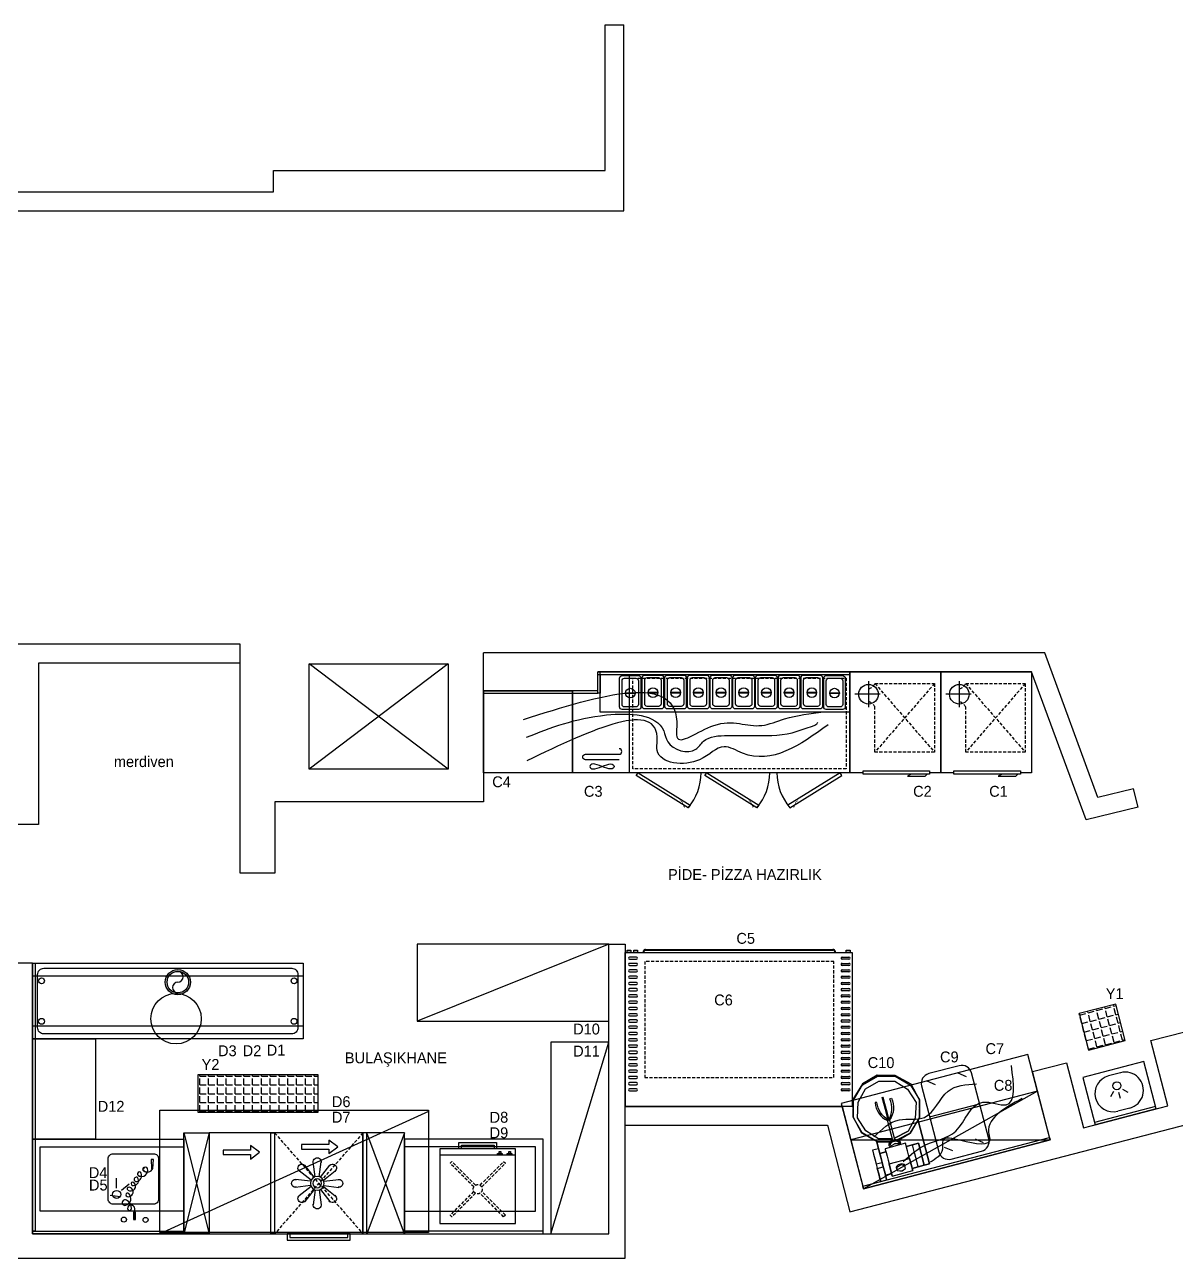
# Model space of a CAD drawing. Header units: millimetres. Extents: x 63882 to 85892, y -58394 to -53173.
# Drawn here: x 65629 to 66542, y -55389 to -54411 of the extents above; entities that cross this region are included whole.
import ezdxf
from ezdxf.enums import TextEntityAlignment as Align

# ---------------------------------------------------------------- set-up
doc = ezdxf.new("R2010")
doc.units = ezdxf.units.MM
doc.header["$LTSCALE"] = 5
doc.linetypes.add('DASHED', pattern=[0.75, 0.5, -0.25])
doc.linetypes.add('HIDDENX2', pattern=[19.05, 12.7, -6.35])
for name, color, linetype in [('002 Çizgi', 7, 'Continuous'), ('CIHAZ', 2, 'Continuous'), ('S2000-002 Çizgi', 7, 'Continuous')]:
    doc.layers.add(name, color=color, linetype=linetype)
doc.styles.add('TAKSİM', font='GOTHIC.TTF', dxfattribs={"height": 20})

# ---------------------------------------------------------------- blocks, each defined once
blk = doc.blocks.new('A$C65ED232B')
at = {"layer": 'S2000-002 Çizgi', "linetype": 'ByBlock', "flags": 128}
for points in [[(77.3, 42.7), (72.9, 57.8), (58.7, 73), (39.1, 77.4), (19.6, 73), (5.3, 57.8), (0, 38.2), (5.3, 19.6), (19.6, 4.4), (39.1, 0), (20.5, 5.3), (6.2, 19.6), (0.9, 38.2), (6.2, 57.8), (20.5, 72), (39.1, 77.4), (58.7, 72), (72.9, 57.8), (76.4, 41.8)], [(7.1, 38.2), (11.5, 56), (24, 67.6), (40.9, 73), (57.8, 67.6), (70.2, 56)], [(86.3, 57.8), (86.3, 56.9)], [(112, 56.9), (104, 56.9), (94.2, 56.9), (86.3, 56.9)], [(112, 56.9), (104, 56.9), (94.2, 56.9), (86.3, 56.9)], [(112, 57.8), (112, 56.9)], [(76.4, 38.2), (77.3, 40.9), (78.2, 43.6), (80.9, 44.5), (79.1, 44.5), (77.3, 43.6), (76.4, 40.9), (75.5, 38.2)], [(77.3, 38.2), (77.3, 40), (79.1, 42.7), (80.9, 42.7)], [(82.7, 31.1), (80.9, 33.8), (80, 38.2), (80.9, 41.8), (82.7, 44.5)], [(81.8, 43.6), (80.9, 44.5)], [(82.7, 25.8), (83.5, 25.8), (87.1, 25.8), (91.6, 25.8), (96, 25.8), (100.5, 25.8), (100.5, 49.8), (114.7, 49.8), (100.5, 49.8), (96, 49.8), (91.6, 49.8), (87.1, 49.8), (83.5, 49.8), (82.7, 49.8)], [(100.5, 49.8), (96, 49.8), (91.6, 49.8), (87.1, 49.8), (83.5, 49.8), (82.7, 49.8), (82.7, 25.8), (83.5, 25.8), (87.1, 25.8), (91.6, 25.8), (96, 25.8), (100.5, 25.8)], [(108.5, 32.9), (110.2, 32.9), (111.1, 35.6), (112, 38.2), (111.1, 40), (110.2, 42.7), (108.5, 42.7), (106.7, 42.7), (105.8, 42.7), (104, 40), (104, 38.2), (104, 35.6), (105.8, 32.9), (106.7, 32.9)], [(108.5, 42.7), (106.7, 42.7), (105.8, 40), (104.9, 38.2)], [(114.7, 25.8), (114.7, 49.8)], [(70.2, 21.4), (57.8, 9.8), (40.9, 4.4), (24, 9.8), (11.5, 21.4), (7.1, 38.2), (7.1, 39.1)], [(25.8, 37.4), (32.9, 37.4), (42.7, 37.4), (52.5, 37.4), (42.7, 37.4), (32.9, 37.4), (25.8, 37.4), (25.8, 38.2)], [(76.4, 33.8), (72.9, 19.6), (58.7, 5.3), (39.1, 0), (58.7, 4.4), (72.9, 19.6), (76.4, 32.9)], [(75.5, 39.1), (53.3, 39.1), (52.5, 39.1), (52.5, 38.2), (52.5, 37.4), (52.5, 36.5), (53.3, 36.5), (75.5, 36.5)], [(75.5, 37.4), (75.5, 38.2), (76.4, 34.7), (77.3, 32), (79.1, 31.1), (80.9, 31.1), (78.2, 32), (77.3, 34.7), (76.4, 38.2), (76.4, 37.4)], [(80.9, 32.9), (79.1, 32.9), (77.3, 35.6), (77.3, 38.2), (77.3, 37.4)], [(80, 38.2), (80, 37.4)], [(80.9, 31.1), (81.8, 32)], [(106.7, 32.9), (105.8, 35.6), (104.9, 38.2), (104.9, 37.4)], [(80.9, 18.7), (81.8, 18.7), (85.4, 18.7), (90.7, 18.7), (96.9, 18.7), (102.2, 18.7), (108.5, 18.7), (113.8, 18.7), (116.5, 18.7), (117.3, 18.7), (116.5, 18.7), (113.8, 18.7), (108.5, 18.7), (102.2, 18.7)], [(96.9, 11.6), (96.9, 18.7), (90.7, 18.7), (85.4, 18.7), (81.8, 18.7), (80.9, 18.7), (80.9, 11.6), (81.8, 11.6), (85.4, 11.6), (90.7, 11.6), (96.9, 11.6), (102.2, 11.6), (108.5, 11.6), (113.8, 11.6), (116.5, 11.6)], [(116.5, 11.6), (113.8, 11.6), (108.5, 11.6), (102.2, 11.6), (102.2, 18.7), (96.9, 18.7)], [(117.3, 11.6), (117.3, 18.7)], [(80.9, 11.6), (81.8, 11.6), (85.4, 11.6), (90.7, 11.6), (96.9, 11.6), (102.2, 11.6)]]:
    blk.add_lwpolyline(points, dxfattribs=at)
for points in [[(61.3, 70.3), (112, 70.3)], [(112, 70.3), (112, 64)], [(73.8, 39.1), (70.2, 56)], [(86.3, 56.9), (86.3, 64), (112, 64), (112, 56.9), (112, 64), (86.3, 64)], [(86.3, 56.9), (86.3, 57.8)], [(86.3, 49.8), (86.3, 56.9)], [(112, 56.9), (112, 57.8)], [(112, 56.9), (112, 49.8)], [(25.8, 38.2), (32.9, 38.2), (42.7, 38.2), (52.5, 38.2), (42.7, 38.2), (32.9, 38.2)], [(70.2, 21.4), (73.8, 36.5)], [(108.5, 32.9), (106.7, 32.9)], [(80.9, 18.7), (72.9, 18.7)], [(86.3, 18.7), (86.3, 25.8)], [(114.7, 25.8), (100.5, 25.8)], [(112, 25.8), (112, 18.7)], [(117.3, 11.6), (116.5, 11.6)]]:
    blk.add_lwpolyline(points, close=True, dxfattribs=at)
for points in [[(52.5, 39.1), (52.5, 37.8, 0.235134), (29.6, 45.4), (29.3, 47.4, -0.269873)], [(52.5, 36.5), (52.5, 37.8, -0.235134), (29.6, 30.2), (29.3, 28.2, 0.269873)]]:
    blk.add_lwpolyline(points, format="xyb", close=True, dxfattribs=at)
blk = doc.blocks.new('A$C734D7A9C')
at = {"layer": 'CIHAZ', "color": 1}
for p, q in [((14.73, 75.33), (14.73, 54.78)), ((24.09, 65.06), (3.98, 65.06))]:
    blk.add_line(p, q, dxfattribs=at)
at = {"layer": 'CIHAZ', "color": 5, "linetype": 'DASHED'}
for p, q in [((67.01, 73.52), (19.82, 19.15)), ((19.82, 73.52), (67.01, 19.15))]:
    blk.add_line(p, q, dxfattribs=at)
at = {"layer": 'CIHAZ', "color": 5}
for points in [[(63.2, 1.82), (10.36, 1.82), (10.36, 4.32), (63.2, 4.32)], [(61.2, 1.82), (48.6, 1.82), (45.6, 0), (59.6, 0)]]:
    blk.add_lwpolyline(points, close=True, dxfattribs=at)
at = {"layer": 'CIHAZ', "color": 1}
blk.add_circle((14.73, 65.06), 7.76, dxfattribs=at)
at = {"layer": 'S2000-002 Çizgi', "linetype": 'DASHED'}
for p, q in [((19.82, 73.52), (67.01, 73.52)), ((67.01, 73.52), (67.01, 19.15)), ((19.82, 19.15), (19.82, 54.92)), ((67.01, 19.15), (19.82, 19.15))]:
    blk.add_line(p, q, dxfattribs=at)
at = {"layer": 'S2000-002 Çizgi'}
blk.add_lwpolyline([(10.36, 2.81), (0, 2.81), (0, 82.81), (72, 82.81), (72, 2.81), (63.2, 2.81)], dxfattribs=at)
at = {"layer": 'S2000-002 Çizgi', "linetype": 'DASHED'}
for centre, radius, start, end in [((11.6, 78.09), 9.4, 291.20794, 330.95663), ((11, 49.89), 10.16, 29.6907, 66.77515)]:
    blk.add_arc(centre, radius, start, end, dxfattribs=at)
blk = doc.blocks.new('A$C21B26055')
at = {"layer": 'S2000-002 Çizgi'}
for points in [[(2.36, 178.33), (2.36, 175.27), (0.44, 175.27), (0.44, 178.33)], [(124.36, 180), (124.36, 0), (2.36, 0), (2.36, 180)], [(2.35, 9.79), (2.35, 6.72), (0.44, 6.72), (0.44, 9.79)], [(2.35, 4.6), (2.35, 1.54), (0.44, 1.54), (0.44, 4.6)]]:
    blk.add_lwpolyline(points, close=True, dxfattribs=at)
for points in [[(5.97, 171.98), (5.97, 177.48)], [(7.59, 177.48), (7.59, 171.98)], [(10.93, 171.98), (10.93, 177.48)], [(12.56, 177.48), (12.56, 171.98)], [(16.1, 171.98), (16.1, 177.48)], [(17.73, 177.48), (17.73, 171.98)], [(21.07, 171.98), (21.07, 177.48)], [(22.69, 177.48), (22.69, 171.98)], [(26.03, 171.98), (26.03, 177.48)], [(27.66, 177.48), (27.66, 171.98)], [(31, 171.98), (31, 177.48)], [(32.63, 177.48), (32.63, 171.98)], [(35.97, 171.98), (35.97, 177.48)], [(37.59, 177.48), (37.59, 171.98)], [(40.93, 171.98), (40.93, 177.48)], [(42.56, 177.48), (42.56, 171.98)], [(45.9, 171.98), (45.9, 177.48)], [(47.53, 177.48), (47.53, 171.98)], [(50.87, 171.98), (50.87, 177.48)], [(52.49, 177.48), (52.49, 171.98)], [(55.83, 171.98), (55.83, 177.48)], [(57.46, 177.48), (57.46, 171.98)], [(60.8, 171.98), (60.8, 177.48)], [(62.43, 177.48), (62.43, 171.98)], [(65.77, 171.98), (65.77, 177.48)], [(67.4, 177.48), (67.4, 171.98)], [(70.73, 171.98), (70.73, 177.48)], [(72.36, 177.48), (72.36, 171.98)], [(75.7, 171.98), (75.7, 177.48)], [(77.33, 177.48), (77.33, 171.98)], [(80.67, 171.98), (80.67, 177.48)], [(82.3, 177.48), (82.3, 171.98)], [(85.63, 171.98), (85.63, 177.48)], [(87.26, 177.48), (87.26, 171.98)], [(90.6, 171.98), (90.6, 177.48)], [(92.23, 177.48), (92.23, 171.98)], [(95.57, 171.98), (95.57, 177.48)], [(97.2, 177.48), (97.2, 171.98)], [(100.53, 171.98), (100.53, 177.48)], [(102.16, 177.48), (102.16, 171.98)], [(105.5, 171.98), (105.5, 177.48)], [(107.13, 177.48), (107.13, 171.98)], [(110.47, 171.98), (110.47, 177.48)], [(112.1, 177.48), (112.1, 171.98)], [(5.97, 9.02), (5.97, 3.52)], [(7.59, 3.52), (7.59, 9.02)], [(10.93, 9.02), (10.93, 3.52)], [(12.56, 3.52), (12.56, 9.02)], [(16.1, 9.02), (16.1, 3.52)], [(17.73, 3.52), (17.73, 9.02)], [(21.07, 9.02), (21.07, 3.52)], [(22.69, 3.52), (22.69, 9.02)], [(26.03, 9.02), (26.03, 3.52)], [(27.66, 3.52), (27.66, 9.02)], [(31, 9.02), (31, 3.52)], [(32.63, 3.52), (32.63, 9.02)], [(35.97, 9.02), (35.97, 3.52)], [(37.59, 3.52), (37.59, 9.02)], [(40.93, 9.02), (40.93, 3.52)], [(42.56, 3.52), (42.56, 9.02)], [(45.9, 9.02), (45.9, 3.52)], [(47.53, 3.52), (47.53, 9.02)], [(50.87, 9.02), (50.87, 3.52)], [(52.49, 3.52), (52.49, 9.02)], [(55.83, 9.02), (55.83, 3.52)], [(57.46, 3.52), (57.46, 9.02)], [(60.8, 9.02), (60.8, 3.52)], [(62.43, 3.52), (62.43, 9.02)], [(65.77, 9.02), (65.77, 3.52)], [(67.4, 3.52), (67.4, 9.02)], [(70.73, 9.02), (70.73, 3.52)], [(72.36, 3.52), (72.36, 9.02)], [(75.7, 9.02), (75.7, 3.52)], [(77.33, 3.52), (77.33, 9.02)], [(80.67, 9.02), (80.67, 3.52)], [(82.3, 3.52), (82.3, 9.02)], [(85.63, 9.02), (85.63, 3.52)], [(87.26, 3.52), (87.26, 9.02)], [(90.6, 9.02), (90.6, 3.52)], [(92.23, 3.52), (92.23, 9.02)], [(95.57, 9.02), (95.57, 3.52)], [(97.2, 3.52), (97.2, 9.02)], [(100.53, 9.02), (100.53, 3.52)], [(102.16, 3.52), (102.16, 9.02)], [(105.5, 9.02), (105.5, 3.52)], [(107.13, 3.52), (107.13, 9.02)], [(110.47, 9.02), (110.47, 3.52)], [(112.1, 3.52), (112.1, 9.02)]]:
    blk.add_lwpolyline(points, dxfattribs=at)
at = {"layer": 'S2000-002 Çizgi', "linetype": 'HIDDENX2', "ltscale": 10}
for points in [[(2.36, 14.74), (2.36, 14.23), (2, 14.23, -0.414214), (0, 16.23), (0, 164.75, -0.414214), (2, 166.75), (2.36, 166.75), (2.36, 166.24)], [(2.36, 14.74, -0.472507), (0.5, 16.23), (0.5, 164.75, -0.472507), (2.36, 166.24)]]:
    blk.add_lwpolyline(points, format="xyb", dxfattribs=at)
at = {"layer": 'S2000-002 Çizgi', "linetype": 'DASHED'}
blk.add_lwpolyline([(9.36, 165.49), (9.36, 15.49), (101.36, 15.49), (101.36, 165.49)], close=True, dxfattribs=at)
at = {"layer": 'S2000-002 Çizgi'}
for centre, start, end in [((6.78, 177.48), 0, 180), ((11.75, 177.48), 0, 180), ((16.91, 177.48), 0, 180), ((21.88, 177.48), 0, 180), ((26.85, 177.48), 0, 180), ((31.81, 177.48), 0, 180), ((36.78, 177.48), 0, 180), ((41.75, 177.48), 0, 180), ((46.71, 177.48), 0, 180), ((51.68, 177.48), 0, 180), ((56.65, 177.48), 0, 180), ((61.61, 177.48), 0, 180), ((66.58, 177.48), 0, 180), ((71.55, 177.48), 0, 180), ((76.51, 177.48), 0, 180), ((81.48, 177.48), 0, 180), ((86.45, 177.48), 0, 180), ((91.42, 177.48), 0, 180), ((96.38, 177.48), 0, 180), ((101.35, 177.48), 0, 180), ((106.32, 177.48), 0, 180), ((111.28, 177.48), 0, 180), ((6.78, 171.98), 180, 0), ((11.75, 171.98), 180, 0), ((16.91, 171.98), 180, 0), ((21.88, 171.98), 180, 0), ((26.85, 171.98), 180, 0), ((31.81, 171.98), 180, 0), ((36.78, 171.98), 180, 0), ((41.75, 171.98), 180, 0), ((46.71, 171.98), 180, 0), ((51.68, 171.98), 180, 0), ((56.65, 171.98), 180, 0), ((61.61, 171.98), 180, 0), ((66.58, 171.98), 180, 0), ((71.55, 171.98), 180, 0), ((76.51, 171.98), 180, 0), ((81.48, 171.98), 180, 0), ((86.45, 171.98), 180, 0), ((91.42, 171.98), 180, 0), ((96.38, 171.98), 180, 0), ((101.35, 171.98), 180, 0), ((106.32, 171.98), 180, 0), ((111.28, 171.98), 180, 0), ((6.78, 9.02), 0, 180), ((11.75, 9.02), 0, 180), ((16.91, 9.02), 0, 180), ((21.88, 9.02), 0, 180), ((26.85, 9.02), 0, 180), ((31.81, 9.02), 0, 180), ((36.78, 9.02), 0, 180), ((41.75, 9.02), 0, 180), ((46.71, 9.02), 0, 180), ((51.68, 9.02), 0, 180), ((56.65, 9.02), 0, 180), ((61.61, 9.02), 0, 180), ((66.58, 9.02), 0, 180), ((71.55, 9.02), 0, 180), ((76.51, 9.02), 0, 180), ((81.48, 9.02), 0, 180), ((86.45, 9.02), 0, 180), ((91.42, 9.02), 0, 180), ((96.38, 9.02), 0, 180), ((101.35, 9.02), 0, 180), ((106.32, 9.02), 0, 180), ((111.28, 9.02), 0, 180), ((6.78, 3.52), 180, 0), ((11.75, 3.52), 180, 0), ((16.91, 3.52), 180, 0), ((21.88, 3.52), 180, 0), ((26.85, 3.52), 180, 0), ((31.81, 3.52), 180, 0), ((36.78, 3.52), 180, 0), ((41.75, 3.52), 180, 0), ((46.71, 3.52), 180, 0), ((51.68, 3.52), 180, 0), ((56.65, 3.52), 180, 0), ((61.61, 3.52), 180, 0), ((66.58, 3.52), 180, 0), ((71.55, 3.52), 180, 0), ((76.51, 3.52), 180, 0), ((81.48, 3.52), 180, 0), ((86.45, 3.52), 180, 0), ((91.42, 3.52), 180, 0), ((96.38, 3.52), 180, 0), ((101.35, 3.52), 180, 0), ((106.32, 3.52), 180, 0), ((111.28, 3.52), 180, 0)]:
    blk.add_arc(centre, 0.814, start, end, dxfattribs=at)
blk = doc.blocks.new('A$C44ED2BE3')
for p, q in [((5.1, 64.76), (10.67, 60.43)), ((30.47, 64.76), (36.04, 60.43)), ((0, 36.71), (41, 36.71)), ((0, 35), (41, 35)), ((5.1, 10.65), (10.67, 6.33)), ((30.47, 10.65), (36.04, 6.33))]:
    blk.add_line(p, q)
blk.add_lwpolyline([(8, 0), (33, 0, 0.414214), (41, 8), (41, 62, 0.414214), (33, 70), (8, 70, 0.414214), (0, 62), (0, 8, 0.414214)], format="xyb", close=True)
blk = doc.blocks.new('A$C01E77913')
at = {"layer": 'S2000-002 Çizgi'}
for points in [[(2, 26.8), (15, 26.8, -0.414214), (17, 24.8), (17, 2, -0.414214), (15, 0), (2, 0, -0.414214), (0, 2), (0, 24.8, -0.414214)], [(4, 24.8), (13, 24.8, -0.414214), (15, 22.8), (15, 4, -0.414214), (13, 2), (4, 2, -0.414214), (2, 4), (2, 22.8, -0.414214)]]:
    blk.add_lwpolyline(points, format="xyb", close=True, dxfattribs=at)
blk.add_lwpolyline([(4.71, 14.27), (12.21, 14.27), (12.21, 13.52), (4.71, 13.52)], close=True, dxfattribs=at)
blk.add_circle((8.46, 13.87), 3.82, dxfattribs=at)
blk = doc.blocks.new('A$C23AD12AD')
at = {"layer": 'S2000-002 Çizgi'}
for p, q in [((0, 39), (50, 39)), ((0, 37), (50, 37)), ((20.08, 33), (29.92, 33)), ((21.86, 16.96), (18.33, 20.5)), ((25.53, 18.48), (25.53, 23.48)), ((29.2, 16.96), (32.74, 20.5)), ((0, 0), (50, 0)), ((20.08, 4), (29.92, 4))]:
    blk.add_line(p, q, dxfattribs=at)
blk.add_lwpolyline([(0, 0), (50, 0), (50, 39), (0, 39)], close=True, dxfattribs=at)
blk.add_circle((25.53, 13.29), 3.19, dxfattribs=at)
for centre, start, end in [((20.08, 18.5), 90, 270), ((29.92, 18.5), 270, 90)]:
    blk.add_arc(centre, 14.5, start, end, dxfattribs=at)
blk = doc.blocks.new('A$C498D45C4')
at = {"layer": 'S2000-002 Çizgi'}
for p, q in [((0, 85), (30, 5)), ((0, 5), (30, 85)), ((33, 5), (33, 85)), ((175, 85), (155, 5)), ((155, 85), (175, 5)), ((66.72, 49.86), (59.36, 59.35)), ((67.57, 50.21), (66.07, 62.12)), ((70.89, 50.21), (72.4, 62.12)), ((71.74, 49.86), (79.1, 59.35)), ((64.38, 47.51), (54.89, 54.87)), ((74.09, 47.51), (83.58, 54.87)), ((64.02, 46.66), (52.11, 48.16)), ((64.02, 43.34), (52.11, 41.84)), ((64.38, 42.49), (54.89, 35.13)), ((66.72, 40.14), (59.36, 30.65)), ((67.57, 39.79), (66.07, 27.88)), ((70.89, 39.79), (72.4, 27.88)), ((71.74, 40.14), (79.1, 30.65)), ((74.09, 42.49), (83.58, 35.13)), ((74.44, 46.66), (86.36, 48.16)), ((74.44, 43.34), (86.36, 41.84))]:
    blk.add_line(p, q, dxfattribs=at)
at = {"layer": 'S2000-002 Çizgi', "linetype": 'DASHED'}
for p, q in [((33, 85), (103, 5)), ((103, 85), (33, 5))]:
    blk.add_line(p, q, dxfattribs=at)
at = {"layer": 'S2000-002 Çizgi'}
for points in [[(0, 85), (155, 85), (155, 5), (0, 5)], [(30, 85), (33, 85), (33, 5), (30, 5)], [(33, 85), (103, 85), (103, 5), (33, 5)], [(81.73, 75.74), (81.73, 75.74), (81.73, 72.14), (60.13, 72.14), (60.13, 68.54), (52.93, 74.06), (60.13, 79.34), (60.13, 75.74)], [(106, 85), (103, 85), (103, 5), (106, 5)], [(155, 5), (175, 5), (175, 85), (155, 85)], [(143.81, 71.43), (143.81, 71.43), (143.81, 67.83), (122.21, 67.83), (122.21, 64.23), (115.01, 69.76), (122.21, 75.03), (122.21, 71.43)], [(93, 0), (43, 0), (43, 5), (93, 5)], [(91, 2), (45, 2), (45, 5), (91, 5)]]:
    blk.add_lwpolyline(points, close=True, dxfattribs=at)
for radius in [5.47, 3.47]:
    blk.add_circle((69.23, 45), radius, dxfattribs=at)
for centre, start, end in [((57.12, 57.11), 33.31939, 236.68061), ((69.23, 62.12), 348.31939, 191.68061), ((81.34, 57.11), 303.31939, 146.68061), ((52.11, 45), 78.31939, 281.68061), ((86.36, 45), 258.31939, 101.68061), ((57.12, 32.89), 123.31939, 326.68061), ((81.34, 32.89), 213.31939, 56.68061), ((69.23, 27.88), 168.31939, 11.68061)]:
    blk.add_arc(centre, 3.16, start, end, dxfattribs=at)
blk = doc.blocks.new('A$C521B02A0')
at = {"layer": 'S2000-002 Çizgi'}
blk.add_line((6.65, 10), (10.64, 10), dxfattribs=at)
for points in [[(0, 64), (0, 10), (60, 10), (60, 64)], [(0, 64), (0, 5), (60, 5), (60, 64)], [(3, 10), (6.65, 10), (6.65, 8.54), (3, 8.54)], [(10.64, 10), (14.29, 10), (14.29, 8.54), (10.64, 8.54)], [(3.97, 8.54), (5.43, 8.54), (5.43, 7.08), (3.97, 7.08)], [(11.61, 8.54), (13.07, 8.54), (13.07, 7.08), (11.61, 7.08)], [(45, 0), (15, 0), (15, 5), (45, 5)], [(43, 2), (17, 2), (17, 5), (43, 5)]]:
    blk.add_lwpolyline(points, close=True, dxfattribs=at)
at = {"layer": 'S2000-002 Çizgi', "linetype": 'DASHED'}
for points in [[(8.08, 57.42), (9.49, 58.84)], [(9.49, 58.84), (28.24, 40.09)], [(31.86, 40.19), (50.51, 58.84)], [(50.51, 58.84), (51.92, 57.42)], [(8.08, 57.42), (26.83, 38.67)], [(33.27, 38.77), (51.92, 57.42)], [(26.73, 35.06), (8.08, 16.41)], [(28.14, 33.64), (9.49, 15)], [(31.76, 33.74), (50.51, 15)], [(33.17, 35.16), (51.92, 16.41)], [(9.49, 15), (8.08, 16.41)], [(50.51, 15), (51.92, 16.41)]]:
    blk.add_lwpolyline(points, dxfattribs=at)
blk.add_circle((30, 36.92), 3.63, dxfattribs=at)
blk = doc.blocks.new('A$C601334F7')
at = {"layer": 'S2000-002 Çizgi'}
h = blk.add_hatch(color=256, dxfattribs=at)
edge = h.paths.add_edge_path()
edge.add_arc((115.23, 61.5), 10, 0, 360)
edge = h.paths.add_edge_path(flags=16)
edge.add_arc((115.23, 61.5), 8.5, 0, 360)
for centre, radius in [((7.13, 62.55), 2.32), ((207.38, 62.55), 2.32), ((113.81, 32.51), 20), ((7.13, 30.45), 2.32), ((207.38, 30.45), 2.32)]:
    blk.add_circle(centre, radius)
for points in [[(214.51, 16.5), (0, 16.5), (0, 76.5), (214.51, 76.5)], [(214.51, 26.5), (0, 26.5), (0, 66.5), (214.51, 66.5)]]:
    blk.add_lwpolyline(points, close=True, dxfattribs=at)
blk.add_lwpolyline([(205.51, 20.5), (9, 20.5, -0.414214), (4, 25.5), (4, 67.5, -0.414214), (9, 72.5), (205.51, 72.5, -0.414214), (210.51, 67.5), (210.51, 25.5, -0.414214)], format="xyb", close=True, dxfattribs=at)
for radius in [10, 8.5]:
    blk.add_circle((115.23, 61.5), radius, dxfattribs=at)
for centre, start, end in [((115.23, 65.75), 270, 90), ((115.23, 57.25), 90, 270)]:
    blk.add_arc(centre, 4.25, start, end, dxfattribs=at)
at = {"style": 'TAKSİM'}
for s, p in [('D3', (154.48, 2.77)), ('D2', (174.03, 2.81)), ('D1', (193.08, 3.26))]:
    blk.add_text(s, height=8.64, dxfattribs=at).set_placement(p, align=Align.CENTER)
blk = doc.blocks.new('A$C7BE05278')
at = {"layer": 'S2000-002 Çizgi'}
h = blk.add_hatch(color=256, dxfattribs=at)
h.paths.add_polyline_path([(4.65, 9.9, -0.025454), (4.81, 10.42, 0.278063), (0.77, 7.52), (1.23, 7.32, -0.265675)])
h.paths.add_polyline_path([(5.35, 10.43, 0.028094), (4.81, 10.42, 0.025454), (4.65, 9.9, -0.030609), (5.18, 9.93, -0.027259)])
h.paths.add_polyline_path([(5.35, 10.43, 0.027259), (5.18, 9.93, -0.171751), (7.9, 8.98), (7.9, 8.98), (7.9, 8.98, -1.347305), (5.22, 7.15, -0.147228), (5.18, 9.93, 0.030609), (4.65, 9.9, 0.138731), (4.75, 7, 1.347306), (8.21, 9.37, 0.162476)])
h.paths.add_polyline_path([(12.46, 12.66), (12.73, 13.08, 0.483116), (4.81, 10.42, -0.028094), (5.35, 10.43, -0.470681)])
for p, q in [((14.4, 47.58), (14.34, 41.67)), ((14.4, 47.58), (14.34, 41.67)), ((14.34, 41.67), (15.9, 41.65)), ((14.34, 41.67), (15.9, 41.65)), ((15.96, 47.57), (14.4, 47.58)), ((15.96, 47.57), (14.4, 47.58)), ((15.05, 47.56), (14.97, 38.92)), ((15.9, 41.65), (15.96, 47.57)), ((15.9, 41.65), (15.96, 47.57)), ((0.47, 7.33), (0, 0.02)), ((0.47, 7.33), (0, 0.02)), ((0, 0.02), (1.86, 0)), ((1.54, 7.31), (0.47, 7.33)), ((1.54, 7.31), (0.47, 7.33)), ((1.86, 0), (1.54, 7.31)), ((1.86, 0), (1.54, 7.31))]:
    blk.add_line(p, q, dxfattribs=at)
for centre in [(6.31, 47.78), (23.47, 47.61)]:
    blk.add_circle(centre, 1.99, dxfattribs=at)
for centre, radius, start, end in [((19.09, 38.88), 1.6, 359.43001, 179.43001), ((17.83, 38.9), 2.86, 179.43001, 359.43001), ((20, 25.62), 3.8, 74.94983, 261.67628), ((25.13, 38.82), 7.64, 179.43001, 242.03458), ((23.49, 30.88), 5.53, 105.76632, 225.7833), ((22.59, 34.05), 2.23, 242.03458, 105.76632), ((15.59, 16.68), 3.77, 86.01564, 220.67721), ((18.07, 21.08), 3.83, 52.40892, 229.11119), ((16.45, 19.21), 1.37, 229.11119, 116.32433), ((19.64, 23.11), 1.26, 261.67628, 52.40892), ((20.62, 27.93), 1.41, 225.7833, 74.94983), ((4.79, 5.59), 4.31, 51.245, 156.7533), ((9.42, 8.58), 4.83, 57.01034, 197.57947), ((14.42, 12.56), 4.98, 103.11986, 200.77428), ((11.21, 11.34), 1.54, 200.77428, 57.01034), ((13.69, 15.69), 1.76, 236.80878, 103.11986), ((6.43, 7.63), 1.7, 197.57947, 51.245)]:
    blk.add_arc(centre, radius, start, end, dxfattribs=at)
blk.add_solid([(15.9, 41.65), (14.34, 41.67), (15.96, 47.57), (14.4, 47.58)], dxfattribs=at)

msp = doc.modelspace()

# ---------------------------------------------------------------- hatches: boundary and pattern name
h = msp.add_hatch()
h.set_pattern_fill('ANGLE', color=256, angle=14.65245)
h.set_pattern_definition([(14.652451, (-9071.2565, -22104.006), (-1.7668916, 6.7578339), [5.08, -1.905]), (104.652451, (-9071.2565, -22104.006), (-6.7578339, -1.7668916), [5.08, -1.905])])
h.paths.add_polyline_path([(66501.45, -55216.36), (66493.86, -55187.34), (66464.84, -55194.93), (66472.43, -55223.95)])
h = msp.add_hatch()
h.set_pattern_fill('ANGLE', color=256)
h.set_pattern_definition([(0, (1037.502, -4121.344), (0, 6.985), [5.08, -1.905]), (90, (1037.502, -4121.344), (-6.985, 4e-16), [5.08, -1.905])])
h.paths.add_polyline_path([(65861.23, -55273.33), (65861.23, -55243.33), (65766.23, -55243.33), (65766.23, -55273.33)])

# ---------------------------------------------------------------- linework, layer by layer
for p, q in [((66088.88, -54526.45), (66088.88, -54410.95)), ((66088.88, -54410.95), (66103.88, -54410.95)), ((66103.88, -54558.45), (66103.88, -54410.95)), ((65825.88, -54543.45), (65825.88, -54526.45)), ((65825.88, -54526.45), (66088.88, -54526.45)), ((65582.88, -54543.45), (65825.88, -54543.45)), ((65582.88, -54558.45), (66103.88, -54558.45)), ((65799.62, -54902), (65233.38, -54902)), ((65799.62, -54902), (65639.62, -54902)), ((65799.62, -54917), (65799.62, -54902)), ((65992.62, -54939), (65992.62, -54909)), ((66083.12, -54909), (65992.62, -54909)), ((65799.62, -54917), (65639.62, -54917)), ((65639.62, -54917), (65639.62, -55045)), ((65799.62, -55083.5), (65799.62, -54917)), ((65964.36, -55001.18), (65854.2, -54917.68)), ((65964.36, -54917.68), (65854.2, -55001.18)), ((66083.12, -54939), (66083.12, -54924)), ((66083.12, -54939), (65992.62, -54939)), ((65992.62, -54939), (65992.62, -55027)), ((66508.07, -55016.66), (66479.78, -55023.56)), ((66511.62, -55031.23), (66508.07, -55016.66)), ((65992.62, -55027), (65827.12, -55027)), ((65827.12, -55027), (65827.12, -55083.5)), ((66511.62, -55031.23), (66470.33, -55041.3)), ((65639.62, -55045), (65612.62, -55045)), ((65827.12, -55083.5), (65799.62, -55083.5)), ((66091.88, -55139.95), (65939.88, -55200.95)), ((66091.88, -55369.51), (66091.88, -55139.95)), ((66091.88, -55139.95), (66104.88, -55139.95)), ((66104.88, -55139.95), (66104.88, -55268.51)), ((65634.88, -55155), (65622.38, -55155)), ((65634.88, -55155), (65634.88, -55369.51)), ((66521.65, -55216.38), (66548.74, -55209.3)), ((66535.19, -55268.14), (66521.65, -55216.38)), ((66427.81, -55240.92), (66454.9, -55233.84)), ((66454.9, -55233.84), (66468.43, -55285.6)), ((66441.97, -55295.1), (66427.81, -55240.92)), ((66431.86, -55256.4), (66293.95, -55333.8)), ((65948.79, -55272.51), (65735.88, -55369.51)), ((66104.88, -55388.95), (66104.88, -55268.51)), ((66104.88, -55268.51), (66276.88, -55268.51)), ((66276.87, -55268.5), (66293.95, -55333.8)), ((66468.43, -55285.6), (66535.19, -55268.14)), ((66104.88, -55283.51), (66265.28, -55283.51)), ((66265.28, -55283.51), (66283.08, -55352.12)), ((66283.08, -55352.12), (66552.18, -55282.31)), ((66283.83, -55295.1), (66441.97, -55295.1)), ((66293.95, -55333.8), (66441.97, -55295.1)), ((65634.88, -55369.51), (66091.88, -55369.51)), ((64646.94, -55388.95), (66104.88, -55388.95))]:
    msp.add_line(p, q)
at = {"ltscale": 5}
for p, q in [((65634.88, -55215), (65684.88, -55215)), ((65634.88, -55215), (65674.88, -55215)), ((65684.88, -55215), (65684.88, -55294.51)), ((66045.88, -55369.51), (66091.88, -55217.51))]:
    msp.add_line(p, q, dxfattribs=at)
for points in [[(66479.78, -55023.56), (66437.58, -54909), (66083.12, -54909)], [(66470.33, -55041.3), (66427.12, -54924), (66083.12, -54924)]]:
    msp.add_lwpolyline(points)
for points in [[(65854.2, -55001.18), (65854.2, -54917.68), (65964.36, -54917.68), (65964.36, -55001.18)], [(66085.12, -54941), (66083.12, -54941), (66083.12, -54926), (66085.12, -54926)], [(66063.03, -55004), (65992.62, -55004), (65992.62, -54939), (66063.03, -54939)], [(65992.62, -54941), (66083.12, -54941), (66083.12, -54939), (65992.62, -54939)], [(65939.88, -55200.95), (66091.88, -55200.95), (66091.88, -55139.95), (65939.88, -55139.95)], [(66472.43, -55223.95), (66501.45, -55216.36), (66493.86, -55187.34), (66464.84, -55194.93)], [(66293.95, -55333.8), (66441.97, -55295.1), (66424.27, -55227.38), (66276.24, -55266.08)], [(65861.23, -55273.33), (65766.23, -55273.33), (65766.23, -55243.33), (65861.23, -55243.33)], [(66293.95, -55333.8), (66441.97, -55295.1), (66431.86, -55256.4), (66283.83, -55295.1)], [(65948.79, -55368.51), (65735.88, -55368.51), (65735.88, -55271.51), (65948.79, -55271.51)], [(66293.44, -55331.87), (66441.47, -55293.16), (66441.97, -55295.1), (66293.95, -55333.8)]]:
    msp.add_lwpolyline(points, close=True)
for points in [[(65636.88, -55215), (65634.88, -55215), (65634.88, -55155), (65636.88, -55155)], [(65684.88, -55294.51), (65634.88, -55294.51), (65634.88, -55215), (65684.88, -55215)], [(65636.88, -55294.51), (65634.88, -55294.51), (65634.88, -55215), (65636.88, -55215)], [(66045.88, -55369.51), (66091.88, -55369.51), (66091.88, -55217.51), (66045.88, -55217.51)], [(65636.88, -55367.51), (65634.88, -55367.51), (65634.88, -55294.51), (65636.88, -55294.51)]]:
    msp.add_lwpolyline(points, close=True, dxfattribs=at)
for points in [[(66024.1, -54961.7), (66145.8, -54967.37), (66145.8, -54975.56), (66175.15, -54966.51), (66213.14, -54966.51), (66231.27, -54961.33), (66261.92, -54955.72)], [(66265.8, -54966.07), (66198.03, -54988.5), (66183.35, -54983.33), (66163.93, -54993.68), (66130.26, -54986.35), (66130.26, -54978.58), (66027, -54994.43)], [(66325.35, -55312.06), (66343.15, -55299.08), (66367.02, -55288.05), (66388.42, -55265.14), (66407.01, -55267.26), (66411.24, -55236.14)], [(66302.13, -55292.74), (66322.29, -55279.14), (66342.23, -55277.21), (66361.02, -55256.41), (66383.46, -55250.54)], [(66419.82, -55262.21), (66393.43, -55291.56), (66394.04, -55293.92), (66371.15, -55295.67), (66356.87, -55295.57), (66356.41, -55302.5), (66346.75, -55312.84)]]:
    msp.add_spline(points, degree=3)
msp.add_open_spline([(66026.71, -54975.89), (66045.66, -54968.35), (66078.19, -54955.41), (66133.96, -54957.17), (66138.21, -54984.77), (66159.12, -54990.94), (66168.49, -54974.86), (66186.31, -54974.37), (66209.02, -54974.39), (66231.5, -54975.2), (66247.91, -54968.56), (66255.28, -54966.7), (66257.33, -54964.53), (66257.64, -54964.24)], degree=3, knots=[0, 0, 0, 0, 65.758927, 112.854863, 121.951266, 145.023644, 153.805185, 173.408842, 191.957065, 224.704364, 237.941306, 245.404607, 246.638065, 246.638065, 246.638065, 246.638065])
at = {"layer": '002 Çizgi', "color": 7}
msp.add_line((66083.12, -54926), (66283.12, -54926), dxfattribs=at)
for points in [[(66083.12, -54924), (66283.12, -54924), (66283.12, -55004), (66063.03, -55004), (66063.03, -54939)], [(66108.03, -54926), (66108.03, -55004)]]:
    msp.add_lwpolyline(points, dxfattribs=at)
for points in [[(66283.12, -54956), (66085.12, -54956), (66085.12, -54924), (66283.12, -54924)], [(66079.47, -55000.98), (66080.93, -55000.8), (66082.63, -55000.35), (66084.5, -54999.71), (66086.45, -54998.98), (66088.39, -54998.24), (66090.26, -54997.6), (66091.96, -54997.15), (66093.42, -54996.97), (66094.56, -54997.15), (66095.38, -54997.6), (66095.87, -54998.24), (66096.03, -54998.98), (66095.87, -54999.71), (66095.38, -55000.35), (66094.56, -55000.8), (66093.42, -55000.98), (66091.96, -55000.8), (66090.26, -55000.35), (66088.39, -54999.71), (66086.45, -54998.98), (66084.5, -54998.24), (66082.63, -54997.6), (66080.93, -54997.15), (66079.47, -54996.97), (66078.33, -54997.15), (66077.51, -54997.6), (66077.02, -54998.24), (66076.86, -54998.98), (66077.02, -54999.71), (66077.51, -55000.35), (66078.33, -55000.8)], [(66154.95, -55031.82), (66113.6, -55006.05), (66115.15, -55004), (66156.49, -55029.77)], [(66209.34, -55031.82), (66167.99, -55006.05), (66169.54, -55004), (66210.89, -55029.77)], [(66235.45, -55031.82), (66276.8, -55006.05), (66275.25, -55004), (66233.91, -55029.77)]]:
    msp.add_lwpolyline(points, close=True, dxfattribs=at)
at = {"layer": '002 Çizgi', "color": 7, "linetype": 'DASHED'}
msp.add_lwpolyline([(66111.03, -54929), (66280.12, -54929), (66280.12, -55001), (66111.03, -55001)], close=True, dxfattribs=at)
at = {"layer": '002 Çizgi', "color": 7}
for points in [[(66100.04, -54993.67), (66073.37, -54993.67, -1), (66073.37, -54989.32)], [(66073.37, -54989.32), (66100.04, -54989.32, 1), (66100.04, -54984.98)]]:
    msp.add_lwpolyline(points, format="xyb", dxfattribs=at)
at = {"layer": '002 Çizgi', "color": 7, "const_width": 0.427}
for points in [[(66152.7, -55030.12), (66151.7, -55031.44), (66150.09, -55027.19), (66148.65, -55026.1)], [(66207.09, -55030.12), (66206.1, -55031.44), (66204.48, -55027.19), (66203.04, -55026.1)], [(66237.7, -55030.12), (66238.69, -55031.44), (66240.31, -55027.19), (66241.75, -55026.1)]]:
    msp.add_lwpolyline(points, dxfattribs=at)
at = {"layer": '002 Çizgi', "color": 7}
for centre, start, end in [((66122.38, -55004), 319.49079, 0), ((66176.77, -55004), 319.49079, 0), ((66268.02, -55004), 180, 220.50921)]:
    msp.add_arc(centre, 42.75, start, end, dxfattribs=at)
at = {"layer": 'S2000-002 Çizgi'}
for p, q in [((65701.4, -55333.3), (65701.4, -55325.41)), ((65705.31, -55334.97), (65711.4, -55329.96)), ((65696.54, -55338.77), (65704.35, -55339.89))]:
    msp.add_line(p, q, dxfattribs=at)
for points in [[(65754.88, -55369.51), (65634.88, -55369.51), (65634.88, -55294.51), (65754.88, -55294.51)], [(65929.88, -55369.51), (66039.88, -55369.51), (66039.88, -55294.51), (65929.88, -55294.51)], [(65754.88, -55351.51), (65640.88, -55351.51), (65640.88, -55300.51), (65754.88, -55300.51)], [(65929.88, -55351.51), (66033.88, -55351.51), (66033.88, -55300.51), (65929.88, -55300.51)], [(65754.88, -55369.51), (65634.88, -55369.51), (65634.88, -55367.51), (65754.88, -55367.51)], [(65929.88, -55369.51), (66039.88, -55369.51), (66039.88, -55367.51), (65929.88, -55367.51)]]:
    msp.add_lwpolyline(points, close=True, dxfattribs=at)
msp.add_lwpolyline([(65698.88, -55306.01), (65730.88, -55306.01, -0.414214), (65734.88, -55310.01), (65734.88, -55342.01, -0.414214), (65730.88, -55346.01), (65698.88, -55346.01, -0.414214), (65694.88, -55342.01), (65694.88, -55310.01, -0.414214)], format="xyb", close=True, dxfattribs=at)
msp.add_circle((65701.59, -55338.27), 3.19, dxfattribs=at)

# ---------------------------------------------------------------- block references
for name, p, rotation in [('A$C21B26055', (66104.88, -55144.16), 270), ('A$C44ED2BE3', (66355.61, -55312.3), 14.6524506576664)]:
    msp.add_blockref(name, p, dxfattribs=dict(rotation=rotation))
at = {"ltscale": 5}
msp.add_blockref('A$C601334F7', (65634.88, -55231.5), dxfattribs=at)
at = {"xscale": -1}
msp.add_blockref('A$C498D45C4', (65929.88, -55374.51), dxfattribs=at)
at = {"layer": '002 Çizgi', "color": 7, "rotation": 180}
for p in [(66117.35, -54927), (66135.35, -54926.6), (66153.35, -54926.6), (66171.35, -54926.6), (66189.35, -54926.6), (66207.35, -54926.6), (66225.35, -54926.6), (66243.35, -54926.6), (66261.35, -54926.6), (66279.35, -54927)]:
    msp.add_blockref('A$C01E77913', p, dxfattribs=at)
at = {"layer": 'S2000-002 Çizgi'}
for p in [(66283.12, -55006.82), (66355.12, -55006.82)]:
    msp.add_blockref('A$C734D7A9C', p, dxfattribs=at)
at = {"layer": 'S2000-002 Çizgi', "xscale": 0.7, "yscale": 0.7, "zscale": 0.7, "rotation": 284.6524506576622}
msp.add_blockref('A$C65ED232B', (66278.83, -55250.59), dxfattribs=at)
at = {"layer": 'S2000-002 Çizgi'}
for name, p, rotation in [('A$C23AD12AD', (66516.13, -55232.82), 194.652450657671), ('A$C521B02A0', (66017.95, -55297.23), 179.9999999999885), ('A$C7BE05278', (65730.84, -55310.67), 180)]:
    msp.add_blockref(name, p, dxfattribs=dict(at, rotation=rotation))

# ---------------------------------------------------------------- texts
at = {"style": 'TAKSİM'}
for s, p in [('merdiven', (65723.14, -54999.49)), ('C4', (66006.82, -55015.49)), ('C3', (66079.54, -55023.04)), ('C2', (66340.6, -55023.04)), ('C1', (66400.94, -55023.04)), ('PİDE- PİZZA HAZIRLIK', (66199.82, -55089)), ('C5', (66200.45, -55139.62)), ('Y1', (66493.06, -55183.43)), ('C6', (66182.84, -55188.44)), ('D10', (66074.2, -55211.5)), ('BULAŞIKHANE', (65923.01, -55234.35)), ('D11', (66074.2, -55229)), ('C9', (66361.93, -55233.6)), ('C7', (66398.02, -55227.04)), ('Y2', (65776.02, -55239.58)), ('C10', (66307.79, -55238.11)), ('C8', (66404.58, -55256.14)), ('D12', (65697.17, -55272.77)), ('D6', (65879.66, -55269.1)), ('D7', (65879.66, -55281.4)), ('D8', (66004.74, -55281.46)), ('D9', (66004.74, -55293.76)), ('D4', (65686.87, -55325.33)), ('D5', (65687, -55335.19))]:
    msp.add_text(s, height=8.64, dxfattribs=at).set_placement(p, align=Align.CENTER)

doc.saveas('drawing.dxf')
